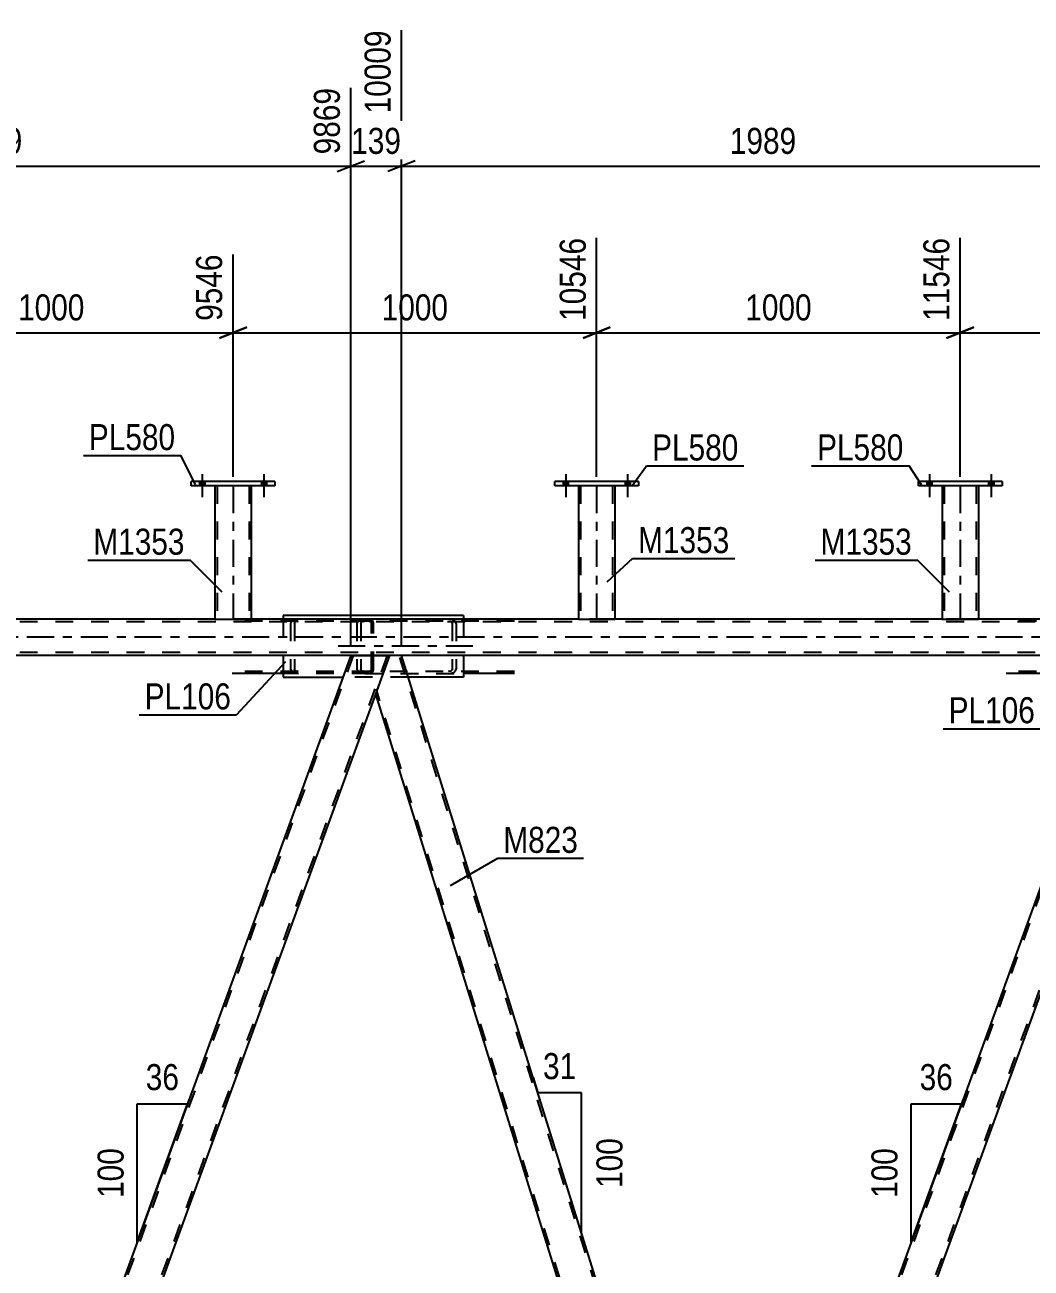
# Model space of a CAD drawing. Header units: millimetres. Extents: x -857 to 332, y -866 to -25.
# Drawn here: x -435.4 to -324.7, y -741.6 to -604.9 of the extents above; entities that cross this region are included whole.
import ezdxf

# ---------------------------------------------------------------- set-up
doc = ezdxf.new("R2010")
doc.units = ezdxf.units.MM
doc.linetypes.add('DXK_LINE_DOT2', pattern=[3.9198, 1.9599, -1.9599])
doc.linetypes.add('DXK_LINE_DOT3', pattern=[5.9187, 2.979, -0.9799, 0.9799, -0.9799])
doc.styles.add('Arial Narrow', font='ARIALN.TTF', dxfattribs={"height": 0.2})

# ---------------------------------------------------------------- blocks, each defined once
blk = doc.blocks.new('Bolt-570388934-6794 - 6647')
at = {"linetype": 'Continuous'}
for points in [[(-335.66, -655.11), (-336.22, -655.11), (-336.22, -655.59), (-335.66, -655.59)], [(-335.66, -655.11), (-336.22, -655.11), (-336.22, -655.59), (-335.66, -655.59)], [(-328.86, -655.11), (-329.42, -655.11), (-329.42, -655.59), (-328.86, -655.59)], [(-328.86, -655.11), (-329.42, -655.11), (-329.42, -655.59), (-328.86, -655.59)]]:
    blk.add_hatch(color=1, dxfattribs=at).paths.add_polyline_path(points)
at = {"color": 1, "linetype": 'Continuous'}
for p, q in [((-335.94, -654.31), (-335.94, -656.83)), ((-335.94, -654.31), (-335.94, -656.83)), ((-329.14, -654.31), (-329.14, -656.83)), ((-329.14, -654.31), (-329.14, -656.83)), ((-336.22, -655.11), (-336.22, -655.59)), ((-336.22, -655.11), (-336.22, -655.59)), ((-335.66, -655.11), (-335.66, -655.59)), ((-335.66, -655.11), (-335.66, -655.59)), ((-329.42, -655.11), (-329.42, -655.59)), ((-329.42, -655.11), (-329.42, -655.59)), ((-328.86, -655.11), (-328.86, -655.59)), ((-328.86, -655.11), (-328.86, -655.59))]:
    blk.add_line(p, q, dxfattribs=at)
blk = doc.blocks.new('Bolt-570388934-6797 - 6647')
at = {"linetype": 'Continuous'}
for points in [[(-415.66, -655.11), (-416.22, -655.11), (-416.22, -655.59), (-415.66, -655.59)], [(-415.66, -655.11), (-416.22, -655.11), (-416.22, -655.59), (-415.66, -655.59)], [(-408.86, -655.11), (-409.42, -655.11), (-409.42, -655.59), (-408.86, -655.59)], [(-408.86, -655.11), (-409.42, -655.11), (-409.42, -655.59), (-408.86, -655.59)]]:
    blk.add_hatch(color=1, dxfattribs=at).paths.add_polyline_path(points)
at = {"color": 1, "linetype": 'Continuous'}
for p, q in [((-415.94, -654.31), (-415.94, -656.83)), ((-415.94, -654.31), (-415.94, -656.83)), ((-409.14, -654.31), (-409.14, -656.83)), ((-409.14, -654.31), (-409.14, -656.83)), ((-416.22, -655.11), (-416.22, -655.59)), ((-416.22, -655.11), (-416.22, -655.59)), ((-415.66, -655.11), (-415.66, -655.59)), ((-415.66, -655.11), (-415.66, -655.59)), ((-409.42, -655.11), (-409.42, -655.59)), ((-409.42, -655.11), (-409.42, -655.59)), ((-408.86, -655.11), (-408.86, -655.59)), ((-408.86, -655.11), (-408.86, -655.59))]:
    blk.add_line(p, q, dxfattribs=at)
blk = doc.blocks.new('Part-570388934-6737 - 6647')
at = {"color": 7, "linetype": 'DXK_LINE_DOT2'}
for p, q in [((-112.62, -670.55), (-794.36, -670.55)), ((-112.62, -670.23), (-774.54, -670.23)), ((-410.54, -670.23), (-414.54, -670.23)), ((-370.54, -670.23), (-374.54, -670.23)), ((-330.54, -670.23), (-334.54, -670.23)), ((-112.62, -673.91), (-794.36, -673.91)), ((-394.01, -674.23), (-399.59, -674.23))]:
    blk.add_line(p, q, dxfattribs=at)
at = {"color": 2, "linetype": 'Continuous'}
for p, q in [((-414.54, -670.23), (-450.54, -670.23)), ((-374.54, -670.23), (-410.54, -670.23)), ((-334.54, -670.23), (-370.54, -670.23)), ((-294.54, -670.23), (-330.54, -670.23)), ((-399.59, -674.23), (-479.15, -674.23)), ((-314.45, -674.23), (-394.01, -674.23))]:
    blk.add_line(p, q, dxfattribs=at)
at = {"color": 7, "linetype": 'DXK_LINE_DOT3'}
blk.add_line((-112.62, -672.23), (-794.36, -672.23), dxfattribs=at)
blk = doc.blocks.new('Bolt-570388934-6796 - 6647')
at = {"linetype": 'Continuous'}
for points in [[(-375.66, -655.11), (-376.22, -655.11), (-376.22, -655.59), (-375.66, -655.59)], [(-375.66, -655.11), (-376.22, -655.11), (-376.22, -655.59), (-375.66, -655.59)], [(-368.86, -655.11), (-369.42, -655.11), (-369.42, -655.59), (-368.86, -655.59)], [(-368.86, -655.11), (-369.42, -655.11), (-369.42, -655.59), (-368.86, -655.59)]]:
    blk.add_hatch(color=1, dxfattribs=at).paths.add_polyline_path(points)
at = {"color": 1, "linetype": 'Continuous'}
for p, q in [((-375.94, -654.31), (-375.94, -656.83)), ((-375.94, -654.31), (-375.94, -656.83)), ((-369.14, -654.31), (-369.14, -656.83)), ((-369.14, -654.31), (-369.14, -656.83)), ((-376.22, -655.11), (-376.22, -655.59)), ((-376.22, -655.11), (-376.22, -655.59)), ((-375.66, -655.11), (-375.66, -655.59)), ((-375.66, -655.11), (-375.66, -655.59)), ((-369.42, -655.11), (-369.42, -655.59)), ((-369.42, -655.11), (-369.42, -655.59)), ((-368.86, -655.11), (-368.86, -655.59)), ((-368.86, -655.11), (-368.86, -655.59))]:
    blk.add_line(p, q, dxfattribs=at)
blk = doc.blocks.new('Part-570388934-6857 - 6647')
at = {"color": 2, "linetype": 'Continuous'}
for p, q in [((-374.54, -655.59), (-374.54, -670.23)), ((-370.54, -655.59), (-370.54, -670.23)), ((-374.54, -670.23), (-370.54, -670.23))]:
    blk.add_line(p, q, dxfattribs=at)
at = {"color": 7, "linetype": 'DXK_LINE_DOT2'}
for p, q in [((-370.54, -655.59), (-374.54, -655.59)), ((-374.54, -655.59), (-374.5, -655.59)), ((-374.3, -655.59), (-374.3, -670.23)), ((-370.78, -655.59), (-370.78, -670.23)), ((-370.83, -670.23), (-370.8, -670.23)), ((-370.8, -670.23), (-370.83, -670.23)), ((-370.78, -670.23), (-370.8, -670.23)), ((-370.8, -670.23), (-370.78, -670.23))]:
    blk.add_line(p, q, dxfattribs=at)
at = {"color": 7, "linetype": 'DXK_LINE_DOT3'}
blk.add_line((-372.54, -655.59), (-372.54, -670.23), dxfattribs=at)
blk = doc.blocks.new('Part-570388934-6864 - 6647')
at = {"color": 2, "linetype": 'Continuous'}
for p, q in [((-367.94, -655.11), (-377.14, -655.11)), ((-377.14, -655.59), (-377.14, -655.11)), ((-367.94, -655.59), (-377.14, -655.59)), ((-367.94, -655.11), (-367.94, -655.59))]:
    blk.add_line(p, q, dxfattribs=at)
blk = doc.blocks.new('Part-570388934-6869 - 6647')
at = {"color": 2, "linetype": 'Continuous'}
for p, q in [((-407.94, -655.11), (-417.14, -655.11)), ((-417.14, -655.59), (-417.14, -655.11)), ((-407.94, -655.59), (-417.14, -655.59)), ((-407.94, -655.11), (-407.94, -655.59))]:
    blk.add_line(p, q, dxfattribs=at)
blk = doc.blocks.new('Part-570388934-6876 - 6647')
at = {"color": 2, "linetype": 'Continuous'}
for p, q in [((-414.54, -655.59), (-414.54, -670.23)), ((-410.54, -655.59), (-410.54, -670.23)), ((-414.54, -670.23), (-410.54, -670.23))]:
    blk.add_line(p, q, dxfattribs=at)
at = {"color": 7, "linetype": 'DXK_LINE_DOT2'}
for p, q in [((-410.54, -655.59), (-414.54, -655.59)), ((-414.54, -655.59), (-414.5, -655.59)), ((-414.3, -655.59), (-414.3, -670.23)), ((-410.78, -655.59), (-410.78, -670.23)), ((-410.83, -670.23), (-410.8, -670.23)), ((-410.8, -670.23), (-410.83, -670.23)), ((-410.78, -670.23), (-410.8, -670.23)), ((-410.8, -670.23), (-410.78, -670.23))]:
    blk.add_line(p, q, dxfattribs=at)
at = {"color": 7, "linetype": 'DXK_LINE_DOT3'}
blk.add_line((-412.54, -655.59), (-412.54, -670.23), dxfattribs=at)
blk = doc.blocks.new('Part-570388934-6898 - 6647')
at = {"color": 2, "linetype": 'Continuous'}
for p, q in [((-407.01, -669.83), (-407.01, -670.23)), ((-387.19, -669.83), (-407.01, -669.83)), ((-387.19, -669.83), (-387.19, -670.23)), ((-407.01, -674.23), (-407.01, -676.63)), ((-387.19, -674.23), (-387.19, -676.63)), ((-407.01, -676.63), (-400.46, -676.63)), ((-387.19, -676.63), (-393.27, -676.63))]:
    blk.add_line(p, q, dxfattribs=at)
at = {"color": 7, "linetype": 'DXK_LINE_DOT2'}
for p, q in [((-407.01, -670.23), (-407.01, -674.23)), ((-387.19, -670.23), (-387.19, -674.23)), ((-393.27, -676.63), (-400.46, -676.63))]:
    blk.add_line(p, q, dxfattribs=at)
blk = doc.blocks.new('Part-570388934-6950 - 6647')
at = {"color": 7, "linetype": 'DXK_LINE_DOT2'}
for p, q in [((-399.33, -674.23), (-443.37, -795.23)), ((-395.59, -674.23), (-439.63, -795.23)), ((-395.33, -674.23), (-396.88, -678.48)), ((-442.45, -791.98), (-443.63, -795.23)), ((-439.37, -795.23), (-443.63, -795.23))]:
    blk.add_line(p, q, dxfattribs=at)
at = {"color": 2, "linetype": 'Continuous'}
for p, q in [((-399.59, -674.23), (-442.45, -791.98)), ((-399.59, -674.23), (-395.33, -674.23)), ((-396.88, -678.48), (-439.37, -795.23))]:
    blk.add_line(p, q, dxfattribs=at)
blk = doc.blocks.new('Part-570388934-6984 - 6647')
at = {"color": 2, "linetype": 'Continuous'}
for p, q in [((-395.33, -674.23), (-396.88, -678.48)), ((-394.01, -674.23), (-395.33, -674.23)), ((-357.31, -791.98), (-394.01, -674.23)), ((-396.88, -678.48), (-360.49, -795.23)), ((-358.49, -795.23), (-357.31, -791.98))]:
    blk.add_line(p, q, dxfattribs=at)
at = {"color": 7, "linetype": 'DXK_LINE_DOT2'}
for p, q in [((-357.45, -792.35), (-394.27, -674.23)), ((-360.24, -795.23), (-396.74, -678.11)), ((-357.31, -791.98), (-357.58, -792.72)), ((-360.49, -795.23), (-358.49, -795.23))]:
    blk.add_line(p, q, dxfattribs=at)
blk = doc.blocks.new('Part-570388934-6998 - 6647')
at = {"color": 7, "linetype": 'DXK_LINE_DOT2'}
for p, q in [((-398.84, -670.52), (-398.91, -670.71)), ((-398.91, -670.71), (-398.91, -675.75)), ((-398.47, -670.71), (-398.44, -670.62)), ((-398.47, -670.71), (-398.47, -675.75)), ((-398.03, -670.23), (-398.37, -670.26)), ((-398.2, -670.49), (-398.03, -670.47)), ((-381.58, -670.23), (-398.03, -670.23)), ((-381.58, -670.47), (-398.03, -670.47)), ((-388.53, -670.26), (-388.86, -670.23)), ((-388.86, -670.47), (-388.7, -670.49)), ((-388.46, -670.62), (-388.43, -670.71)), ((-388.43, -670.71), (-388.43, -675.75)), ((-387.99, -670.71), (-388.06, -670.52)), ((-387.99, -670.71), (-387.99, -675.75)), ((-398.91, -675.75), (-398.84, -675.93)), ((-398.44, -675.84), (-398.47, -675.75)), ((-398.37, -676.19), (-398.03, -676.23)), ((-398.03, -675.99), (-398.2, -675.97)), ((-381.58, -675.99), (-398.03, -675.99)), ((-398.03, -676.23), (-387.19, -676.23)), ((-388.7, -675.97), (-388.86, -675.99)), ((-388.86, -676.23), (-388.53, -676.19)), ((-388.43, -675.75), (-388.46, -675.84)), ((-388.06, -675.93), (-387.99, -675.75))]:
    blk.add_line(p, q, dxfattribs=at)
at = {"color": 7, "linetype": 'DXK_LINE_DOT3'}
blk.add_line((-386.16, -673.23), (-401.8, -673.23), dxfattribs=at)
at = {"color": 2, "linetype": 'Continuous'}
blk.add_line((-381.58, -676.23), (-387.19, -676.23), dxfattribs=at)
at = {"color": 7, "linetype": 'DXK_LINE_DOT2'}
for centre, radius, start, end in [((-398.23, -671.07), 0.817, 99.5183, 138.064), ((-398.13, -670.89), 0.409, 99.5183, 138.064), ((-388.76, -670.89), 0.409, 41.9361, 80.4818), ((-388.66, -671.07), 0.817, 41.9361, 80.4818), ((-398.23, -675.38), 0.817, 221.9361, 260.4818), ((-398.13, -675.57), 0.409, 221.9361, 260.4818), ((-388.76, -675.57), 0.409, 279.5183, 318.064), ((-388.66, -675.38), 0.817, 279.5183, 318.064)]:
    blk.add_arc(centre, radius, start, end, dxfattribs=at)
blk = doc.blocks.new('Part-570388934-6999 - 6647')
at = {"color": 7, "linetype": 'DXK_LINE_DOT2'}
for p, q in [((-312.4, -670.23), (-327.48, -670.23)), ((-312.4, -670.47), (-327.48, -670.47)), ((-321.01, -670.52), (-321.07, -670.71)), ((-321.07, -670.71), (-321.07, -675.75)), ((-320.64, -670.71), (-320.6, -670.62)), ((-320.64, -670.71), (-320.64, -675.75)), ((-320.2, -670.23), (-320.53, -670.26)), ((-320.37, -670.49), (-320.2, -670.47)), ((-313.77, -670.47), (-313.77, -670.23)), ((-312.23, -670.26), (-312.4, -670.23)), ((-312.4, -670.47), (-312.32, -670.49)), ((-312.32, -670.49), (-312.25, -670.54)), ((-312.25, -670.54), (-312.2, -670.62)), ((-312.09, -670.37), (-312.23, -670.26)), ((-312.2, -670.62), (-312.18, -670.71)), ((-312.18, -675.75), (-312.18, -670.71)), ((-312, -670.52), (-312.09, -670.37)), ((-311.96, -670.71), (-312, -670.52)), ((-311.96, -675.75), (-311.96, -670.71)), ((-312.4, -675.99), (-327.48, -675.99)), ((-312.4, -676.23), (-321.87, -676.23)), ((-321.07, -675.75), (-321.01, -675.93)), ((-320.6, -675.84), (-320.64, -675.75)), ((-320.53, -676.19), (-320.2, -676.23)), ((-320.2, -675.99), (-320.37, -675.97)), ((-313.77, -676.23), (-313.77, -675.99)), ((-312.32, -675.97), (-312.4, -675.99)), ((-312.4, -676.23), (-312.23, -676.19)), ((-312.25, -675.92), (-312.32, -675.97)), ((-312.2, -675.84), (-312.25, -675.92)), ((-312.23, -676.19), (-312.09, -676.09)), ((-312.18, -675.75), (-312.2, -675.84)), ((-312.09, -676.09), (-312, -675.93)), ((-312, -675.93), (-311.96, -675.75))]:
    blk.add_line(p, q, dxfattribs=at)
at = {"color": 2, "linetype": 'Continuous'}
blk.add_line((-321.87, -676.23), (-327.48, -676.23), dxfattribs=at)
at = {"color": 7, "linetype": 'DXK_LINE_DOT2'}
for centre, radius, start, end in [((-320.4, -671.07), 0.817, 99.5183, 138.064), ((-320.3, -670.89), 0.409, 99.5183, 138.064), ((-320.4, -675.38), 0.817, 221.9361, 260.4818), ((-320.3, -675.57), 0.409, 221.9361, 260.4818)]:
    blk.add_arc(centre, radius, start, end, dxfattribs=at)
blk = doc.blocks.new('Part-570388934-7000 - 6647')
at = {"color": 7, "linetype": 'DXK_LINE_DOT2'}
for p, q in [((-397.53, -670.23), (-412.62, -670.23)), ((-397.53, -670.47), (-412.62, -670.47)), ((-406.14, -670.52), (-406.21, -670.71)), ((-406.21, -670.71), (-406.21, -675.75)), ((-405.77, -670.71), (-405.74, -670.62)), ((-405.77, -670.71), (-405.77, -675.75)), ((-405.33, -670.23), (-405.67, -670.26)), ((-405.5, -670.49), (-405.33, -670.47)), ((-398.91, -670.47), (-398.91, -670.23)), ((-397.37, -670.26), (-397.53, -670.23)), ((-397.53, -670.47), (-397.45, -670.49)), ((-397.45, -670.49), (-397.38, -670.54)), ((-397.38, -670.54), (-397.33, -670.62)), ((-397.23, -670.37), (-397.37, -670.26)), ((-397.33, -670.62), (-397.32, -670.71)), ((-397.32, -675.75), (-397.32, -670.71)), ((-397.13, -670.52), (-397.23, -670.37)), ((-397.1, -670.71), (-397.13, -670.52)), ((-397.1, -675.75), (-397.1, -670.71)), ((-397.53, -675.99), (-412.62, -675.99)), ((-397.53, -676.23), (-407.01, -676.23)), ((-406.21, -675.75), (-406.14, -675.93)), ((-405.74, -675.84), (-405.77, -675.75)), ((-405.67, -676.19), (-405.33, -676.23)), ((-405.33, -675.99), (-405.5, -675.97)), ((-398.91, -676.23), (-398.91, -675.99)), ((-397.45, -675.97), (-397.53, -675.99)), ((-397.53, -676.23), (-397.37, -676.19)), ((-397.38, -675.92), (-397.45, -675.97)), ((-397.33, -675.84), (-397.38, -675.92)), ((-397.37, -676.19), (-397.23, -676.09)), ((-397.32, -675.75), (-397.33, -675.84)), ((-397.23, -676.09), (-397.13, -675.93)), ((-397.13, -675.93), (-397.1, -675.75))]:
    blk.add_line(p, q, dxfattribs=at)
at = {"color": 2, "linetype": 'Continuous'}
blk.add_line((-407.01, -676.23), (-412.62, -676.23), dxfattribs=at)
at = {"color": 7, "linetype": 'DXK_LINE_DOT2'}
for centre, radius, start, end in [((-405.53, -671.07), 0.817, 99.5183, 138.064), ((-405.43, -670.89), 0.409, 99.5183, 138.064), ((-405.53, -675.38), 0.817, 221.9361, 260.4818), ((-405.43, -675.57), 0.409, 221.9361, 260.4818)]:
    blk.add_arc(centre, radius, start, end, dxfattribs=at)
blk = doc.blocks.new('Part-570388934-7040 - 6647')
at = {"color": 7, "linetype": 'DXK_LINE_DOT2'}
for p, q in [((-314.2, -674.23), (-358.24, -795.23)), ((-310.45, -674.23), (-354.49, -795.23)), ((-310.2, -674.23), (-311.74, -678.48)), ((-357.31, -791.98), (-358.49, -795.23)), ((-354.24, -795.23), (-358.49, -795.23))]:
    blk.add_line(p, q, dxfattribs=at)
at = {"color": 2, "linetype": 'Continuous'}
for p, q in [((-314.45, -674.23), (-357.31, -791.98)), ((-314.45, -674.23), (-310.2, -674.23)), ((-311.74, -678.48), (-354.24, -795.23))]:
    blk.add_line(p, q, dxfattribs=at)
blk = doc.blocks.new('Part-570388934-7179 - 6647')
at = {"color": 2, "linetype": 'Continuous'}
for p, q in [((-327.94, -655.11), (-337.14, -655.11)), ((-337.14, -655.59), (-337.14, -655.11)), ((-327.94, -655.59), (-337.14, -655.59)), ((-327.94, -655.11), (-327.94, -655.59))]:
    blk.add_line(p, q, dxfattribs=at)
blk = doc.blocks.new('Part-570388934-7184 - 6647')
at = {"color": 2, "linetype": 'Continuous'}
for p, q in [((-334.54, -655.59), (-334.54, -670.23)), ((-330.54, -655.59), (-330.54, -670.23)), ((-334.54, -670.23), (-330.54, -670.23))]:
    blk.add_line(p, q, dxfattribs=at)
at = {"color": 7, "linetype": 'DXK_LINE_DOT2'}
for p, q in [((-330.54, -655.59), (-334.54, -655.59)), ((-334.54, -655.59), (-334.5, -655.59)), ((-334.3, -655.59), (-334.3, -670.23)), ((-330.78, -655.59), (-330.78, -670.23)), ((-330.83, -670.23), (-330.8, -670.23)), ((-330.8, -670.23), (-330.83, -670.23)), ((-330.78, -670.23), (-330.8, -670.23)), ((-330.8, -670.23), (-330.78, -670.23))]:
    blk.add_line(p, q, dxfattribs=at)
at = {"color": 7, "linetype": 'DXK_LINE_DOT3'}
blk.add_line((-332.54, -655.59), (-332.54, -670.23), dxfattribs=at)
blk = doc.blocks.new('StraightDimension-570388934-7842 - 6647')
at = {"color": 7, "linetype": 'Continuous'}
for p, q in [((-394.01, -673.23), (-394.01, -605.47)), ((-314.45, -673.23), (-314.45, -609.97)), ((-392.51, -619.81), (-395.51, -621.01)), ((-394.01, -620.41), (-314.45, -620.41)), ((-315.95, -621.01), (-312.95, -619.81))]:
    blk.add_line(p, q, dxfattribs=at)
at = {"color": 0}
blk.add_wipeout([(-349.98, -619.66), (-349.98, -615.46), (-358.49, -615.46), (-358.49, -619.66)], dxfattribs=at)
at = {"color": 3, "style": 'Arial Narrow'}
blk.add_text('1989', height=2.863, dxfattribs=at).set_placement((-357.89, -619.06))
at = {"color": 0, "linetype": 'Continuous'}
blk.add_wipeout([(-315.05, -609.37), (-319.25, -609.37), (-319.25, -619.71), (-315.05, -619.71)], dxfattribs=at)
at = {"color": 3, "linetype": 'Continuous', "style": 'Arial Narrow'}
blk.add_text('11998', height=2.863, rotation=90.0002, dxfattribs=at).set_placement((-315.65, -619.11))
blk = doc.blocks.new('AngleDimension-570388934-8518 - 6647')
at = {"color": 7, "linetype": 'Continuous'}
for p, q in [((-332.25, -723.13), (-332.41, -723.55)), ((-337.95, -723.55), (-332.41, -723.55)), ((-337.95, -738.78), (-332.41, -723.55)), ((-337.95, -738.78), (-337.95, -723.55))]:
    blk.add_line(p, q, dxfattribs=at)
at = {"color": 0}
blk.add_wipeout([(-338.85, -727.82), (-343.05, -727.82), (-343.05, -734.51), (-338.85, -734.51)], dxfattribs=at)
at = {"color": 3, "style": 'Arial Narrow'}
blk.add_text('100', height=2.863, rotation=90.0002, dxfattribs=at).set_placement((-339.45, -733.91))
at = {"color": 0}
blk.add_wipeout([(-332.75, -722.65), (-332.75, -718.45), (-337.61, -718.45), (-337.61, -722.65)], dxfattribs=at)
at = {"color": 3, "style": 'Arial Narrow'}
blk.add_text('36', height=2.863, dxfattribs=at).set_placement((-337.01, -722.05))
blk = doc.blocks.new('StraightDimension-570388934-8384 - 6647')
at = {"color": 7, "linetype": 'Continuous'}
for p, q in [((-452.54, -654.59), (-452.54, -630.12)), ((-412.54, -654.59), (-412.54, -630.12)), ((-451.04, -638.13), (-454.04, -639.33)), ((-414.04, -639.33), (-411.04, -638.13)), ((-452.54, -638.73), (-412.54, -638.73))]:
    blk.add_line(p, q, dxfattribs=at)
at = {"color": 0}
blk.add_wipeout([(-428.28, -637.98), (-428.28, -633.78), (-436.79, -633.78), (-436.79, -637.98)], dxfattribs=at)
at = {"color": 3, "style": 'Arial Narrow'}
blk.add_text('1000', height=2.863, dxfattribs=at).set_placement((-436.19, -637.38))
at = {"color": 0, "linetype": 'Continuous'}
blk.add_wipeout([(-413.14, -629.52), (-417.34, -629.52), (-417.34, -638.03), (-413.14, -638.03)], dxfattribs=at)
at = {"color": 3, "linetype": 'Continuous', "style": 'Arial Narrow'}
blk.add_text('9546', height=2.863, rotation=90.0002, dxfattribs=at).set_placement((-413.74, -637.43))
blk = doc.blocks.new('StraightDimension-570388934-8391 - 6647')
at = {"color": 7, "linetype": 'Continuous'}
for p, q in [((-372.54, -654.59), (-372.54, -628.29)), ((-412.54, -654.59), (-412.54, -630.12)), ((-411.04, -638.13), (-414.04, -639.33)), ((-374.04, -639.33), (-371.04, -638.13)), ((-412.54, -638.73), (-372.54, -638.73))]:
    blk.add_line(p, q, dxfattribs=at)
at = {"color": 0}
blk.add_wipeout([(-388.28, -637.98), (-388.28, -633.78), (-396.79, -633.78), (-396.79, -637.98)], dxfattribs=at)
at = {"color": 3, "style": 'Arial Narrow'}
blk.add_text('1000', height=2.863, dxfattribs=at).set_placement((-396.19, -637.38))
at = {"color": 0, "linetype": 'Continuous'}
blk.add_wipeout([(-373.14, -627.69), (-377.34, -627.69), (-377.34, -638.03), (-373.14, -638.03)], dxfattribs=at)
at = {"color": 3, "linetype": 'Continuous', "style": 'Arial Narrow'}
blk.add_text('10546', height=2.863, rotation=90.0002, dxfattribs=at).set_placement((-373.74, -637.43))
blk = doc.blocks.new('StraightDimension-570388934-7402 - 6647')
at = {"color": 7, "linetype": 'Continuous'}
blk.add_line((-127.52, -674.23), (-484.48, -674.23), dxfattribs=at)
blk = doc.blocks.new('AngleDimension-570388934-8068 - 6647')
at = {"color": 7, "linetype": 'Continuous'}
for p, q in [((-417.39, -723.13), (-417.54, -723.55)), ((-423.08, -723.55), (-417.54, -723.55)), ((-423.08, -738.78), (-417.54, -723.55)), ((-423.08, -738.78), (-423.08, -723.55))]:
    blk.add_line(p, q, dxfattribs=at)
at = {"color": 0}
blk.add_wipeout([(-423.98, -727.82), (-428.18, -727.82), (-428.18, -734.51), (-423.98, -734.51)], dxfattribs=at)
at = {"color": 3, "style": 'Arial Narrow'}
blk.add_text('100', height=2.863, rotation=90.0002, dxfattribs=at).set_placement((-424.58, -733.91))
at = {"color": 0}
blk.add_wipeout([(-417.88, -722.65), (-417.88, -718.45), (-422.74, -718.45), (-422.74, -722.65)], dxfattribs=at)
at = {"color": 3, "style": 'Arial Narrow'}
blk.add_text('36', height=2.863, dxfattribs=at).set_placement((-422.14, -722.05))
blk = doc.blocks.new('AngleDimension-570388934-8082 - 6647')
at = {"color": 7, "linetype": 'Continuous'}
for p, q in [((-379.54, -720.67), (-379.02, -722.34)), ((-374.2, -722.34), (-379.02, -722.34)), ((-374.2, -737.8), (-379.02, -722.34)), ((-374.2, -737.8), (-374.2, -722.34))]:
    blk.add_line(p, q, dxfattribs=at)
at = {"color": 0}
blk.add_wipeout([(-369.1, -726.73), (-373.3, -726.73), (-373.3, -733.41), (-369.1, -733.41)], dxfattribs=at)
at = {"color": 3, "style": 'Arial Narrow'}
blk.add_text('100', height=2.863, rotation=90.0002, dxfattribs=at).set_placement((-369.7, -732.81))
at = {"color": 0}
blk.add_wipeout([(-374.18, -721.44), (-374.18, -717.24), (-379.04, -717.24), (-379.04, -721.44)], dxfattribs=at)
at = {"color": 3, "style": 'Arial Narrow'}
blk.add_text('31', height=2.863, dxfattribs=at).set_placement((-378.44, -720.84))
blk = doc.blocks.new('StraightDimension-570388934-7861 - 6647')
at = {"color": 7, "linetype": 'Continuous'}
for p, q in [((-394.01, -673.23), (-394.01, -605.47)), ((-399.59, -673.23), (-399.59, -611.8)), ((-401.09, -621.01), (-398.09, -619.81)), ((-399.59, -620.41), (-394.01, -620.41)), ((-392.51, -619.81), (-395.51, -621.01))]:
    blk.add_line(p, q, dxfattribs=at)
at = {"color": 0}
blk.add_wipeout([(-393.46, -619.66), (-393.46, -615.46), (-400.14, -615.46), (-400.14, -619.66)], dxfattribs=at)
at = {"color": 3, "style": 'Arial Narrow'}
blk.add_text('139', height=2.863, dxfattribs=at).set_placement((-399.54, -619.06))
at = {"color": 0, "linetype": 'Continuous'}
blk.add_wipeout([(-394.61, -604.87), (-398.81, -604.87), (-398.81, -615.21), (-394.61, -615.21)], dxfattribs=at)
at = {"color": 3, "linetype": 'Continuous', "style": 'Arial Narrow'}
blk.add_text('10009', height=2.863, rotation=90.0002, dxfattribs=at).set_placement((-395.21, -614.61))
blk = doc.blocks.new('StraightDimension-570388934-7880 - 6647')
at = {"color": 7, "linetype": 'Continuous'}
for p, q in [((-479.15, -673.23), (-479.15, -607.3)), ((-399.59, -673.23), (-399.59, -611.8)), ((-477.65, -619.81), (-480.65, -621.01)), ((-479.15, -620.41), (-399.59, -620.41)), ((-401.09, -621.01), (-398.09, -619.81))]:
    blk.add_line(p, q, dxfattribs=at)
at = {"color": 0}
blk.add_wipeout([(-435.11, -619.66), (-435.11, -615.46), (-443.62, -615.46), (-443.62, -619.66)], dxfattribs=at)
at = {"color": 3, "style": 'Arial Narrow'}
blk.add_text('1989', height=2.863, dxfattribs=at).set_placement((-443.02, -619.06))
at = {"color": 0, "linetype": 'Continuous'}
blk.add_wipeout([(-400.19, -611.2), (-404.39, -611.2), (-404.39, -619.71), (-400.19, -619.71)], dxfattribs=at)
at = {"color": 3, "linetype": 'Continuous', "style": 'Arial Narrow'}
blk.add_text('9869', height=2.863, rotation=90.0002, dxfattribs=at).set_placement((-400.79, -619.11))
blk = doc.blocks.new('StraightDimension-570388934-8398 - 6647')
at = {"color": 7, "linetype": 'Continuous'}
for p, q in [((-372.54, -654.59), (-372.54, -628.29)), ((-332.54, -654.59), (-332.54, -628.29)), ((-371.04, -638.13), (-374.04, -639.33)), ((-334.04, -639.33), (-331.04, -638.13)), ((-372.54, -638.73), (-332.54, -638.73))]:
    blk.add_line(p, q, dxfattribs=at)
at = {"color": 0}
blk.add_wipeout([(-348.28, -637.98), (-348.28, -633.78), (-356.79, -633.78), (-356.79, -637.98)], dxfattribs=at)
at = {"color": 3, "style": 'Arial Narrow'}
blk.add_text('1000', height=2.863, dxfattribs=at).set_placement((-356.19, -637.38))
at = {"color": 0, "linetype": 'Continuous'}
blk.add_wipeout([(-333.14, -627.69), (-337.34, -627.69), (-337.34, -638.03), (-333.14, -638.03)], dxfattribs=at)
at = {"color": 3, "linetype": 'Continuous', "style": 'Arial Narrow'}
blk.add_text('11546', height=2.863, rotation=90.0002, dxfattribs=at).set_placement((-333.74, -637.43))
blk = doc.blocks.new('StraightDimension-570388934-8406 - 6647')
at = {"color": 7, "linetype": 'Continuous'}
for p, q in [((-332.54, -654.59), (-332.54, -628.29)), ((-292.54, -654.59), (-292.54, -628.29)), ((-331.04, -638.13), (-334.04, -639.33)), ((-294.04, -639.33), (-291.04, -638.13)), ((-332.54, -638.73), (-292.54, -638.73))]:
    blk.add_line(p, q, dxfattribs=at)
at = {"color": 0}
blk.add_wipeout([(-308.28, -637.98), (-308.28, -633.78), (-316.79, -633.78), (-316.79, -637.98)], dxfattribs=at)
at = {"color": 3, "style": 'Arial Narrow'}
blk.add_text('1000', height=2.863, dxfattribs=at).set_placement((-316.19, -637.38))
at = {"color": 0, "linetype": 'Continuous'}
blk.add_wipeout([(-293.14, -627.69), (-297.34, -627.69), (-297.34, -638.03), (-293.14, -638.03)], dxfattribs=at)
at = {"color": 3, "linetype": 'Continuous', "style": 'Arial Narrow'}
blk.add_text('12546', height=2.863, rotation=90.0002, dxfattribs=at).set_placement((-293.74, -637.43))
blk = doc.blocks.new('Mark-570388934-6853 - 6647')
at = {"color": 0}
blk.add_wipeout([(-357.93, -662.98), (-357.93, -659.98), (-367.98, -659.98), (-367.98, -662.98)], dxfattribs=at)
blk.add_wipeout([(-357.93, -662.98), (-357.93, -659.98), (-367.98, -659.98), (-367.98, -662.98)], dxfattribs=at)
at = {"color": 30, "linetype": 'Continuous'}
for p, q in [((-371.39, -666.12), (-368.58, -663.58)), ((-368.58, -663.58), (-357.33, -663.58))]:
    blk.add_line(p, q, dxfattribs=at)
at = {"color": 3, "style": 'Arial Narrow'}
blk.add_text('M1353', height=2.863, dxfattribs=at).set_placement((-367.98, -662.98))
blk = doc.blocks.new('Mark-570388934-6860 - 6647')
at = {"color": 0}
blk.add_wipeout([(-356.94, -652.79), (-356.94, -649.79), (-366.44, -649.79), (-366.44, -652.79)], dxfattribs=at)
blk.add_wipeout([(-356.94, -652.79), (-356.94, -649.79), (-366.44, -649.79), (-366.44, -652.79)], dxfattribs=at)
at = {"color": 30, "linetype": 'Continuous'}
for p, q in [((-368.6, -655.52), (-367.04, -653.39)), ((-367.04, -653.39), (-356.34, -653.39))]:
    blk.add_line(p, q, dxfattribs=at)
at = {"color": 3, "style": 'Arial Narrow'}
blk.add_text('PL580', height=2.863, dxfattribs=at).set_placement((-366.44, -652.79))
blk = doc.blocks.new('Mark-570388934-6865 - 6647')
at = {"color": 0}
blk.add_wipeout([(-418.89, -651.65), (-418.89, -648.65), (-428.4, -648.65), (-428.4, -651.65)], dxfattribs=at)
blk.add_wipeout([(-418.89, -651.65), (-418.89, -648.65), (-428.4, -648.65), (-428.4, -651.65)], dxfattribs=at)
at = {"color": 30, "linetype": 'Continuous'}
for p in [(-429, -652.25), (-416.68, -655.42)]:
    blk.add_line(p, (-418.29, -652.25), dxfattribs=at)
at = {"color": 3, "style": 'Arial Narrow'}
blk.add_text('PL580', height=2.863, dxfattribs=at).set_placement((-428.4, -651.65))
blk = doc.blocks.new('Mark-570388934-6872 - 6647')
at = {"color": 0}
blk.add_wipeout([(-417.86, -663.15), (-417.86, -660.15), (-427.91, -660.15), (-427.91, -663.15)], dxfattribs=at)
blk.add_wipeout([(-417.86, -663.15), (-417.86, -660.15), (-427.91, -660.15), (-427.91, -663.15)], dxfattribs=at)
at = {"color": 30, "linetype": 'Continuous'}
for p in [(-428.51, -663.75), (-413.73, -667.29)]:
    blk.add_line(p, (-417.26, -663.75), dxfattribs=at)
at = {"color": 3, "style": 'Arial Narrow'}
blk.add_text('M1353', height=2.863, dxfattribs=at).set_placement((-427.91, -663.15))
blk = doc.blocks.new('Mark-570388934-6894 - 6647')
at = {"color": 0}
blk.add_wipeout([(-412.75, -680.17), (-412.75, -677.17), (-422.26, -677.17), (-422.26, -680.17)], dxfattribs=at)
blk.add_wipeout([(-412.75, -680.17), (-412.75, -677.17), (-422.26, -677.17), (-422.26, -680.17)], dxfattribs=at)
at = {"color": 30, "linetype": 'Continuous'}
for p in [(-406.76, -674.95), (-422.86, -680.77)]:
    blk.add_line(p, (-412.15, -680.77), dxfattribs=at)
at = {"color": 3, "style": 'Arial Narrow'}
blk.add_text('PL106', height=2.863, dxfattribs=at).set_placement((-422.26, -680.17))
blk = doc.blocks.new('Mark-570388934-6980 - 6647')
at = {"color": 0}
blk.add_wipeout([(-374.59, -695.95), (-374.59, -692.95), (-382.81, -692.95), (-382.81, -695.95)], dxfattribs=at)
blk.add_wipeout([(-374.59, -695.95), (-374.59, -692.95), (-382.81, -692.95), (-382.81, -695.95)], dxfattribs=at)
at = {"color": 30, "linetype": 'Continuous'}
for p, q in [((-388.61, -699.55), (-383.41, -696.55)), ((-383.41, -696.55), (-373.99, -696.55))]:
    blk.add_line(p, q, dxfattribs=at)
at = {"color": 3, "style": 'Arial Narrow'}
blk.add_text('M823', height=2.863, dxfattribs=at).set_placement((-382.81, -695.95))
blk = doc.blocks.new('Mark-570388934-7175 - 6647')
at = {"color": 0}
blk.add_wipeout([(-338.78, -652.78), (-338.78, -649.78), (-348.29, -649.78), (-348.29, -652.78)], dxfattribs=at)
blk.add_wipeout([(-338.78, -652.78), (-338.78, -649.78), (-348.29, -649.78), (-348.29, -652.78)], dxfattribs=at)
at = {"color": 30, "linetype": 'Continuous'}
for p in [(-348.89, -653.38), (-336.81, -655.45)]:
    blk.add_line(p, (-338.18, -653.38), dxfattribs=at)
at = {"color": 3, "style": 'Arial Narrow'}
blk.add_text('PL580', height=2.863, dxfattribs=at).set_placement((-348.29, -652.78))
blk = doc.blocks.new('Mark-570388934-7180 - 6647')
at = {"color": 0}
blk.add_wipeout([(-337.86, -663.15), (-337.86, -660.15), (-347.91, -660.15), (-347.91, -663.15)], dxfattribs=at)
blk.add_wipeout([(-337.86, -663.15), (-337.86, -660.15), (-347.91, -660.15), (-347.91, -663.15)], dxfattribs=at)
at = {"color": 30, "linetype": 'Continuous'}
for p in [(-348.51, -663.75), (-333.73, -667.29)]:
    blk.add_line(p, (-337.26, -663.75), dxfattribs=at)
at = {"color": 3, "style": 'Arial Narrow'}
blk.add_text('M1353', height=2.863, dxfattribs=at).set_placement((-347.91, -663.15))
blk = doc.blocks.new('Mark-570388934-7244 - 6647')
at = {"color": 0}
blk.add_wipeout([(-324.32, -681.69), (-324.32, -678.69), (-333.82, -678.69), (-333.82, -681.69)], dxfattribs=at)
blk.add_wipeout([(-324.32, -681.69), (-324.32, -678.69), (-333.82, -678.69), (-333.82, -681.69)], dxfattribs=at)
at = {"color": 30, "linetype": 'Continuous'}
for p in [(-321.28, -676.36), (-334.42, -682.29)]:
    blk.add_line(p, (-323.72, -682.29), dxfattribs=at)
at = {"color": 3, "style": 'Arial Narrow'}
blk.add_text('PL106', height=2.863, dxfattribs=at).set_placement((-333.82, -681.69))

msp = doc.modelspace()

# ---------------------------------------------------------------- block references
for name in ['Bolt-570388934-6797 - 6647', 'Bolt-570388934-6796 - 6647', 'Bolt-570388934-6794 - 6647', 'Part-570388934-6869 - 6647', 'Part-570388934-6876 - 6647', 'Part-570388934-6864 - 6647', 'Part-570388934-6857 - 6647', 'Part-570388934-7179 - 6647', 'Part-570388934-7184 - 6647', 'Part-570388934-6898 - 6647', 'Part-570388934-6737 - 6647', 'Part-570388934-7000 - 6647', 'Part-570388934-6998 - 6647', 'Part-570388934-6999 - 6647', 'Part-570388934-6950 - 6647', 'Part-570388934-6984 - 6647', 'Part-570388934-7040 - 6647']:
    msp.add_blockref(name, (0, 0))

# ---------------------------------------------------------------- next in the draw order: block references
for name in ['StraightDimension-570388934-7842 - 6647', 'StraightDimension-570388934-8384 - 6647', 'AngleDimension-570388934-8518 - 6647']:
    msp.add_blockref(name, (0, 0))

# ---------------------------------------------------------------- next in the draw order: block references
for name in ['StraightDimension-570388934-8391 - 6647', 'Mark-570388934-6853 - 6647', 'Mark-570388934-7180 - 6647', 'StraightDimension-570388934-7402 - 6647']:
    msp.add_blockref(name, (0, 0))

# ---------------------------------------------------------------- next in the draw order: block references
for name in ['StraightDimension-570388934-7861 - 6647', 'StraightDimension-570388934-8398 - 6647', 'Mark-570388934-6894 - 6647', 'Mark-570388934-7244 - 6647', 'Mark-570388934-6980 - 6647', 'AngleDimension-570388934-8082 - 6647', 'AngleDimension-570388934-8068 - 6647']:
    msp.add_blockref(name, (0, 0))

# ---------------------------------------------------------------- next in the draw order: block references
for name in ['StraightDimension-570388934-7880 - 6647', 'StraightDimension-570388934-8406 - 6647', 'Mark-570388934-6860 - 6647', 'Mark-570388934-7175 - 6647']:
    msp.add_blockref(name, (0, 0))

# ---------------------------------------------------------------- next in the draw order: block references
for name in ['Mark-570388934-6865 - 6647', 'Mark-570388934-6872 - 6647']:
    msp.add_blockref(name, (0, 0))

doc.saveas('drawing.dxf')
